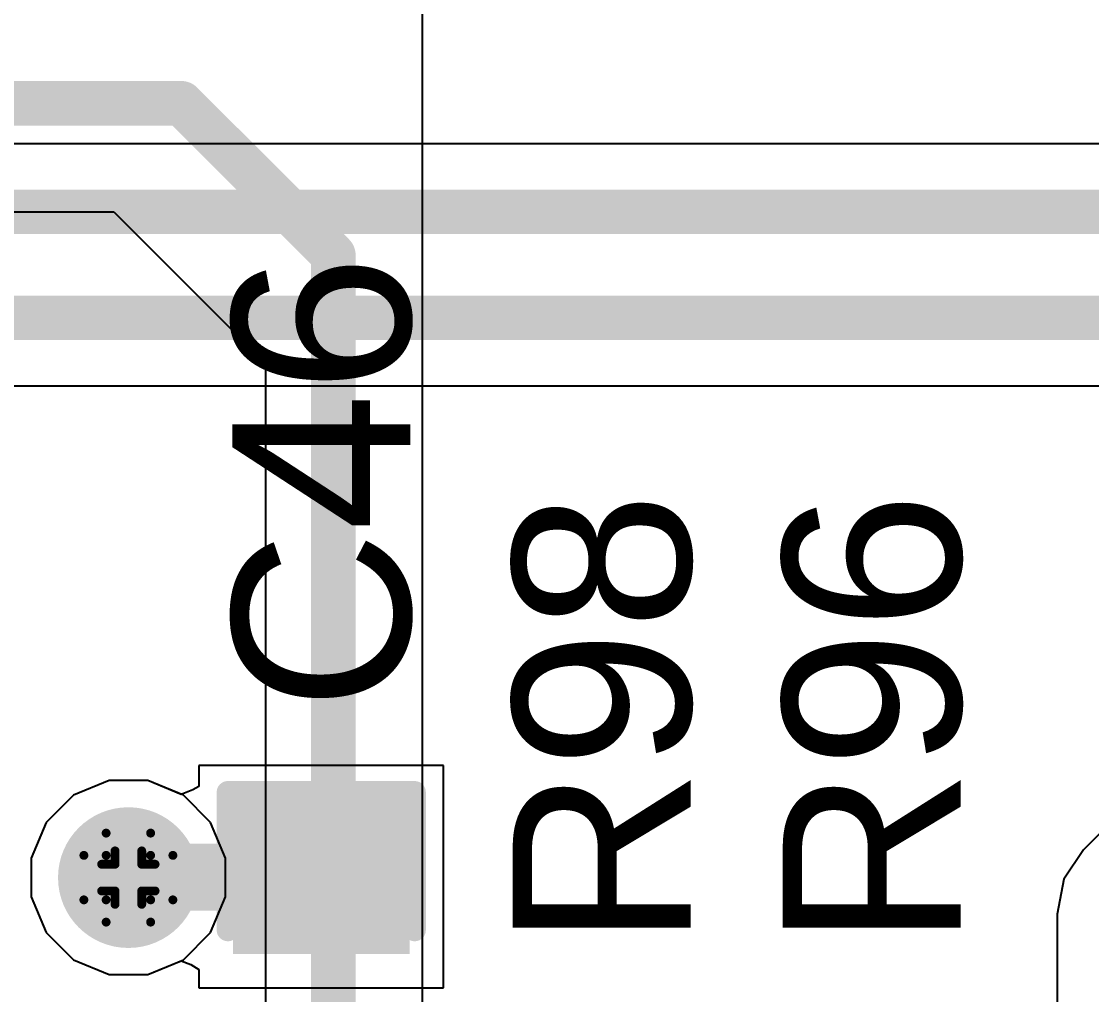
# Model space of a CAD drawing. Header units: inches. Extents: x -3 to 5259, y -3 to 5282.
# Drawn here: x 73.53 to 79.64, y 36.27 to 41.82 of the extents above; entities that cross this region are included whole.
import ezdxf

# ---------------------------------------------------------------- set-up
doc = ezdxf.new("R2010")
doc.units = ezdxf.units.IN
for name, color, linetype in [('Bottom Layer', 5, 'Continuous'), ('Bottom Solder', 6, 'Continuous'), ('Drill Drawing', 1, 'Continuous'), ('Layer 1', 16, 'Continuous'), ('Layer 2', 76, 'Continuous'), ('Top Layer', 1, 'Continuous'), ('Top Overlay', 2, 'Continuous'), ('Top Paste', 8, 'Continuous'), ('Top Solder', 216, 'Continuous'), ('Via Holes', 16, 'Continuous')]:
    doc.layers.add(name, color=color, linetype=linetype)
doc.styles.add('Arial', font='', dxfattribs={"height": 0.2})
doc.styles.get('Arial').set_extended_font_data('Arial')

# ---------------------------------------------------------------- blocks, each defined once
blk = doc.blocks.new('C___0603_238')
at = {"layer": 'Top Layer'}
for points in [[(-0.3809999999999999, 0.4445), (-0.3809999999999999, -0.4445), (-1.143, -0.4445), (-1.143, 0.4445)], [(1.143, 0.4445), (1.143, -0.4445), (0.3809999999999999, -0.4445), (0.3809999999999999, 0.4445)]]:
    blk.add_hatch(color=1, dxfattribs=at).paths.add_polyline_path(points)
at = {"layer": 'Top Paste'}
for points in [[(-0.3809999999999999, 0.4445), (-0.3809999999999999, -0.4445), (-1.143, -0.4445), (-1.143, 0.4445)], [(1.143, 0.4445), (1.143, -0.4445), (0.3809999999999999, -0.4445), (0.3809999999999999, 0.4445)]]:
    blk.add_hatch(color=8, dxfattribs=at).paths.add_polyline_path(points)
at = {"layer": 'Top Solder'}
for points in [[(-0.3210001199999999, 0.50449988), (-0.3210001199999999, -0.50449988), (-1.20299988, -0.50449988), (-1.20299988, 0.50449988)], [(1.20299988, 0.50449988), (1.20299988, -0.50449988), (0.3210001199999999, -0.50449988), (0.3210001199999999, 0.50449988)]]:
    blk.add_hatch(color=216, dxfattribs=at).paths.add_polyline_path(points)
at = {"layer": 'Top Overlay'}
for points in [[(-1.2446, 0.5334, 0.127, 0.127, 0), (-0.4571999999999999, 0.5334, 0.127, 0.127, 0)], [(-1.2446, 0.5334, 0.127, 0.127, 0), (-1.2446, -0.5334, 0.127, 0.127, 0)], [(0.4571999999999999, 0.5334, 0.127, 0.127, 0), (1.2446, 0.5334, 0.127, 0.127, 0)], [(1.2446, 0.5334, 0.127, 0.127, 0), (1.2446, -0.5334, 0.127, 0.127, 0)], [(-1.2446, -0.5334, 0.127, 0.127, 0), (-0.4571999999999999, -0.5334, 0.127, 0.127, 0)], [(0.4571999999999999, -0.5334, 0.127, 0.127, 0), (1.2446, -0.5334, 0.127, 0.127, 0)]]:
    blk.add_lwpolyline(points, format="xyseb", dxfattribs=at)
for points in [[(-1.27635, 0.5334, 0.0635, 0.0635, 1), (-1.21285, 0.5334, 0.0635, 0.0635, 1)], [(-1.27635, 0.5334, 0.0635, 0.0635, 1), (-1.21285, 0.5334, 0.0635, 0.0635, 1)], [(-0.4889499999999999, 0.5334, 0.0635, 0.0635, 1), (-0.42545, 0.5334, 0.0635, 0.0635, 1)], [(0.42545, 0.5334, 0.0635, 0.0635, 1), (0.4889499999999999, 0.5334, 0.0635, 0.0635, 1)], [(1.21285, 0.5334, 0.0635, 0.0635, 1), (1.27635, 0.5334, 0.0635, 0.0635, 1)], [(1.21285, 0.5334, 0.0635, 0.0635, 1), (1.27635, 0.5334, 0.0635, 0.0635, 1)], [(-1.27635, -0.5334, 0.0635, 0.0635, 1), (-1.21285, -0.5334, 0.0635, 0.0635, 1)], [(-1.27635, -0.5334, 0.0635, 0.0635, 1), (-1.21285, -0.5334, 0.0635, 0.0635, 1)], [(-0.4889499999999999, -0.5334, 0.0635, 0.0635, 1), (-0.42545, -0.5334, 0.0635, 0.0635, 1)], [(0.42545, -0.5334, 0.0635, 0.0635, 1), (0.4889499999999999, -0.5334, 0.0635, 0.0635, 1)], [(1.21285, -0.5334, 0.0635, 0.0635, 1), (1.27635, -0.5334, 0.0635, 0.0635, 1)], [(1.21285, -0.5334, 0.0635, 0.0635, 1), (1.27635, -0.5334, 0.0635, 0.0635, 1)]]:
    blk.add_lwpolyline(points, format="xyseb", close=True, dxfattribs=at)

msp = doc.modelspace()

# ---------------------------------------------------------------- hatches: boundary and pattern name
at = {"layer": 'Bottom Layer'}
h = msp.add_hatch(color=5, dxfattribs=at)
edge = h.paths.add_edge_path()
edge.add_arc((74.14074072, 36.93618978), 0.2999994, 0, 360)
at = {"layer": 'Bottom Solder'}
h = msp.add_hatch(color=6, dxfattribs=at)
edge = h.paths.add_edge_path()
edge.add_arc((74.14074072, 36.93618978), 0.4015993999999999, 0, 360)
at = {"layer": 'Layer 1'}
h = msp.add_hatch(color=16, dxfattribs=at)
edge = h.paths.add_edge_path()
edge.add_arc((74.14074072, 36.93618978), 0.2999994, 0, 360)
at = {"layer": 'Layer 2'}
h = msp.add_hatch(color=76, dxfattribs=at)
edge = h.paths.add_edge_path()
edge.add_arc((74.14074072, 36.93618978), 0.2999994, 0, 360)
at = {"layer": 'Top Layer'}
h = msp.add_hatch(color=1, dxfattribs=at)
edge = h.paths.add_edge_path()
edge.add_arc((74.14074072, 36.93618978), 0.2999994, 0, 360)
at = {"layer": 'Top Solder'}
h = msp.add_hatch(color=216, dxfattribs=at)
edge = h.paths.add_edge_path()
edge.add_arc((74.14074072, 36.93618978), 0.4015993999999999, 0, 360)
at = {"layer": 'Via Holes'}
h = msp.add_hatch(color=7, dxfattribs=at)
edge = h.paths.add_edge_path()
edge.add_arc((74.14074072, 36.93618978), 0.1499997, 0, 360)

# ---------------------------------------------------------------- linework, layer by layer
at = {"layer": 'Bottom Layer'}
for p, q in [((75.81899999999999, 29.46485344), (75.81899999999999, 73.05039237999999)), ((36.0377994, 40.7367994), (74.05731442, 40.7367994)), ((74.05731442, 40.7367994), (74.92253494, 39.8715738)), ((74.92253494, 39.8715738), (74.92253494, 30.24359458)), ((74.03054282, 37.49018918), (73.82692626, 37.40584848)), ((74.25093862, 37.49018918), (74.03054282, 37.49018918)), ((74.45455518, 37.40584848), (74.25093862, 37.49018918)), ((73.82692626, 37.40584848), (73.67108202, 37.25000424)), ((74.61039942, 37.25000424), (74.45455518, 37.40584848)), ((73.67108202, 37.25000424), (73.58674131999999, 37.04638768)), ((74.69474011999999, 37.04638768), (74.61039942, 37.25000424)), ((73.58674131999999, 37.04638768), (73.58674131999999, 36.82599188)), ((74.69474011999999, 36.82599188), (74.69474011999999, 37.04638768)), ((73.58674131999999, 36.82599188), (73.67108202, 36.62237532)), ((74.61039942, 36.62237532), (74.69474011999999, 36.82599188)), ((73.67108202, 36.62237532), (73.82692626, 36.46653108)), ((74.45455518, 36.46653108), (74.61039942, 36.62237532)), ((73.82692626, 36.46653108), (74.03054282, 36.38219038)), ((74.25093862, 36.38219038), (74.45455518, 36.46653108)), ((74.03054282, 36.38219038), (74.25093862, 36.38219038))]:
    msp.add_line(p, q, dxfattribs=at)
for points in [[(33.909, 41.35623682, 0.254, 0.254, 0), (74.44383638, 41.35623682, 0.254, 0.254, 0)], [(74.44383638, 41.35623682, 0.254, 0.254, 0), (75.31099999999999, 40.4890732, 0.254, 0.254, 0)], [(75.31099999999999, 25.8572, 0.254, 0.254, 0), (75.31099999999999, 40.4890732, 0.254, 0.254, 0)]]:
    msp.add_lwpolyline(points, format="xyseb", dxfattribs=at)
for points in [[(74.38033638, 41.35623682, 0.127, 0.127, 1), (74.50733638, 41.35623682, 0.127, 0.127, 1)], [(74.38033638, 41.35623682, 0.127, 0.127, 1), (74.50733638, 41.35623682, 0.127, 0.127, 1)], [(75.24749999999999, 40.4890732, 0.127, 0.127, 1), (75.3745, 40.4890732, 0.127, 0.127, 1)], [(75.24749999999999, 40.4890732, 0.127, 0.127, 1), (75.3745, 40.4890732, 0.127, 0.127, 1)]]:
    msp.add_lwpolyline(points, format="xyseb", close=True, dxfattribs=at)
at = {"layer": 'Drill Drawing'}
for points in [[(74.01374072, 37.06318978, 0.0508, 0.0508, 0), (74.01374072, 37.19018978, 0.0508, 0.0508, 0)], [(74.01374072, 37.19018978, 0.0508, 0.0508, 0), (74.26774071999999, 37.19018978, 0.0508, 0.0508, 0)], [(74.26774071999999, 37.06318978, 0.0508, 0.0508, 0), (74.26774071999999, 37.19018978, 0.0508, 0.0508, 0)], [(73.88674072, 36.80918978, 0.0508, 0.0508, 0), (73.88674072, 37.06318978, 0.0508, 0.0508, 0)], [(73.88674072, 37.06318978, 0.0508, 0.0508, 0), (74.01374072, 37.06318978, 0.0508, 0.0508, 0)], [(74.06454072, 37.01238978, 0.0508, 0.0508, 0), (74.06454072, 37.08858978, 0.0508, 0.0508, 0)], [(74.06454072, 37.08858978, 0.0508, 0.0508, 0), (74.21694072, 37.08858978, 0.0508, 0.0508, 0)], [(74.21694072, 37.01238978, 0.0508, 0.0508, 0), (74.21694072, 37.08858978, 0.0508, 0.0508, 0)], [(74.26774071999999, 37.06318978, 0.0508, 0.0508, 0), (74.39474072, 37.06318978, 0.0508, 0.0508, 0)], [(74.39474072, 36.80918978, 0.0508, 0.0508, 0), (74.39474072, 37.06318978, 0.0508, 0.0508, 0)], [(73.98834072, 36.85998978, 0.0508, 0.0508, 0), (73.98834072, 37.01238978, 0.0508, 0.0508, 0)], [(73.98834072, 37.01238978, 0.0508, 0.0508, 0), (74.06454072, 37.01238978, 0.0508, 0.0508, 0)], [(74.21694072, 37.01238978, 0.0508, 0.0508, 0), (74.29314072, 37.01238978, 0.0508, 0.0508, 0)], [(74.29314072, 36.85998978, 0.0508, 0.0508, 0), (74.29314072, 37.01238978, 0.0508, 0.0508, 0)], [(73.98834072, 36.85998978, 0.0508, 0.0508, 0), (74.06454072, 36.85998978, 0.0508, 0.0508, 0)], [(74.06454072, 36.78378978, 0.0508, 0.0508, 0), (74.06454072, 36.85998978, 0.0508, 0.0508, 0)], [(74.21694072, 36.85998978, 0.0508, 0.0508, 0), (74.29314072, 36.85998978, 0.0508, 0.0508, 0)], [(74.21694072, 36.78378978, 0.0508, 0.0508, 0), (74.21694072, 36.85998978, 0.0508, 0.0508, 0)], [(73.88674072, 36.80918978, 0.0508, 0.0508, 0), (74.01374072, 36.80918978, 0.0508, 0.0508, 0)], [(74.01374072, 36.68218977999999, 0.0508, 0.0508, 0), (74.01374072, 36.80918978, 0.0508, 0.0508, 0)], [(74.06454072, 36.78378978, 0.0508, 0.0508, 0), (74.21694072, 36.78378978, 0.0508, 0.0508, 0)], [(74.26774071999999, 36.80918978, 0.0508, 0.0508, 0), (74.39474072, 36.80918978, 0.0508, 0.0508, 0)], [(74.26774071999999, 36.68218977999999, 0.0508, 0.0508, 0), (74.26774071999999, 36.80918978, 0.0508, 0.0508, 0)], [(74.01374072, 36.68218977999999, 0.0508, 0.0508, 0), (74.26774071999999, 36.68218977999999, 0.0508, 0.0508, 0)]]:
    msp.add_lwpolyline(points, format="xyseb", dxfattribs=at)
for points in [[(74.00104071999999, 37.19018978, 0.0254, 0.0254, 1), (74.02644072, 37.19018978, 0.0254, 0.0254, 1)], [(74.00104071999999, 37.19018978, 0.0254, 0.0254, 1), (74.02644072, 37.19018978, 0.0254, 0.0254, 1)], [(74.25504072, 37.19018978, 0.0254, 0.0254, 1), (74.28044072, 37.19018978, 0.0254, 0.0254, 1)], [(74.25504072, 37.19018978, 0.0254, 0.0254, 1), (74.28044072, 37.19018978, 0.0254, 0.0254, 1)], [(73.87404072, 37.06318978, 0.0254, 0.0254, 1), (73.89944071999999, 37.06318978, 0.0254, 0.0254, 1)], [(73.87404072, 37.06318978, 0.0254, 0.0254, 1), (73.89944071999999, 37.06318978, 0.0254, 0.0254, 1)], [(74.00104071999999, 37.06318978, 0.0254, 0.0254, 1), (74.02644072, 37.06318978, 0.0254, 0.0254, 1)], [(74.00104071999999, 37.06318978, 0.0254, 0.0254, 1), (74.02644072, 37.06318978, 0.0254, 0.0254, 1)], [(74.05184072, 37.08858978, 0.0254, 0.0254, 1), (74.07724071999999, 37.08858978, 0.0254, 0.0254, 1)], [(74.05184072, 37.08858978, 0.0254, 0.0254, 1), (74.07724071999999, 37.08858978, 0.0254, 0.0254, 1)], [(74.20424071999999, 37.08858978, 0.0254, 0.0254, 1), (74.22964072, 37.08858978, 0.0254, 0.0254, 1)], [(74.20424071999999, 37.08858978, 0.0254, 0.0254, 1), (74.22964072, 37.08858978, 0.0254, 0.0254, 1)], [(74.25504072, 37.06318978, 0.0254, 0.0254, 1), (74.28044072, 37.06318978, 0.0254, 0.0254, 1)], [(74.25504072, 37.06318978, 0.0254, 0.0254, 1), (74.28044072, 37.06318978, 0.0254, 0.0254, 1)], [(74.38204071999999, 37.06318978, 0.0254, 0.0254, 1), (74.40744072, 37.06318978, 0.0254, 0.0254, 1)], [(74.38204071999999, 37.06318978, 0.0254, 0.0254, 1), (74.40744072, 37.06318978, 0.0254, 0.0254, 1)], [(73.97564072, 37.01238978, 0.0254, 0.0254, 1), (74.00104071999999, 37.01238978, 0.0254, 0.0254, 1)], [(73.97564072, 37.01238978, 0.0254, 0.0254, 1), (74.00104071999999, 37.01238978, 0.0254, 0.0254, 1)], [(74.05184072, 37.01238978, 0.0254, 0.0254, 1), (74.07724071999999, 37.01238978, 0.0254, 0.0254, 1)], [(74.05184072, 37.01238978, 0.0254, 0.0254, 1), (74.07724071999999, 37.01238978, 0.0254, 0.0254, 1)], [(74.20424071999999, 37.01238978, 0.0254, 0.0254, 1), (74.22964072, 37.01238978, 0.0254, 0.0254, 1)], [(74.20424071999999, 37.01238978, 0.0254, 0.0254, 1), (74.22964072, 37.01238978, 0.0254, 0.0254, 1)], [(74.28044072, 37.01238978, 0.0254, 0.0254, 1), (74.30584071999999, 37.01238978, 0.0254, 0.0254, 1)], [(74.28044072, 37.01238978, 0.0254, 0.0254, 1), (74.30584071999999, 37.01238978, 0.0254, 0.0254, 1)], [(73.97564072, 36.85998978, 0.0254, 0.0254, 1), (74.00104071999999, 36.85998978, 0.0254, 0.0254, 1)], [(73.97564072, 36.85998978, 0.0254, 0.0254, 1), (74.00104071999999, 36.85998978, 0.0254, 0.0254, 1)], [(74.05184072, 36.85998978, 0.0254, 0.0254, 1), (74.07724071999999, 36.85998978, 0.0254, 0.0254, 1)], [(74.05184072, 36.85998978, 0.0254, 0.0254, 1), (74.07724071999999, 36.85998978, 0.0254, 0.0254, 1)], [(74.20424071999999, 36.85998978, 0.0254, 0.0254, 1), (74.22964072, 36.85998978, 0.0254, 0.0254, 1)], [(74.20424071999999, 36.85998978, 0.0254, 0.0254, 1), (74.22964072, 36.85998978, 0.0254, 0.0254, 1)], [(74.28044072, 36.85998978, 0.0254, 0.0254, 1), (74.30584071999999, 36.85998978, 0.0254, 0.0254, 1)], [(74.28044072, 36.85998978, 0.0254, 0.0254, 1), (74.30584071999999, 36.85998978, 0.0254, 0.0254, 1)], [(73.87404072, 36.80918978, 0.0254, 0.0254, 1), (73.89944071999999, 36.80918978, 0.0254, 0.0254, 1)], [(73.87404072, 36.80918978, 0.0254, 0.0254, 1), (73.89944071999999, 36.80918978, 0.0254, 0.0254, 1)], [(74.00104071999999, 36.80918978, 0.0254, 0.0254, 1), (74.02644072, 36.80918978, 0.0254, 0.0254, 1)], [(74.00104071999999, 36.80918978, 0.0254, 0.0254, 1), (74.02644072, 36.80918978, 0.0254, 0.0254, 1)], [(74.05184072, 36.78378978, 0.0254, 0.0254, 1), (74.07724071999999, 36.78378978, 0.0254, 0.0254, 1)], [(74.05184072, 36.78378978, 0.0254, 0.0254, 1), (74.07724071999999, 36.78378978, 0.0254, 0.0254, 1)], [(74.20424071999999, 36.78378978, 0.0254, 0.0254, 1), (74.22964072, 36.78378978, 0.0254, 0.0254, 1)], [(74.20424071999999, 36.78378978, 0.0254, 0.0254, 1), (74.22964072, 36.78378978, 0.0254, 0.0254, 1)], [(74.25504072, 36.80918978, 0.0254, 0.0254, 1), (74.28044072, 36.80918978, 0.0254, 0.0254, 1)], [(74.25504072, 36.80918978, 0.0254, 0.0254, 1), (74.28044072, 36.80918978, 0.0254, 0.0254, 1)], [(74.38204071999999, 36.80918978, 0.0254, 0.0254, 1), (74.40744072, 36.80918978, 0.0254, 0.0254, 1)], [(74.38204071999999, 36.80918978, 0.0254, 0.0254, 1), (74.40744072, 36.80918978, 0.0254, 0.0254, 1)], [(74.00104071999999, 36.68218977999999, 0.0254, 0.0254, 1), (74.02644072, 36.68218977999999, 0.0254, 0.0254, 1)], [(74.00104071999999, 36.68218977999999, 0.0254, 0.0254, 1), (74.02644072, 36.68218977999999, 0.0254, 0.0254, 1)], [(74.25504072, 36.68218977999999, 0.0254, 0.0254, 1), (74.28044072, 36.68218977999999, 0.0254, 0.0254, 1)], [(74.25504072, 36.68218977999999, 0.0254, 0.0254, 1), (74.28044072, 36.68218977999999, 0.0254, 0.0254, 1)]]:
    msp.add_lwpolyline(points, format="xyseb", close=True, dxfattribs=at)
at = {"layer": 'Layer 2'}
for p, q in [((101.32383088, 41.12526446), (35.87880809999999, 41.12526446)), ((34.94977008, 39.74353494), (101.04930514, 39.74353494)), ((74.03054282, 37.49018918), (73.82692626, 37.40584848)), ((74.25093862, 37.49018918), (74.03054282, 37.49018918)), ((74.45455518, 37.40584848), (74.25093862, 37.49018918)), ((73.82692626, 37.40584848), (73.67108202, 37.25000424)), ((74.61039942, 37.25000424), (74.45455518, 37.40584848)), ((73.67108202, 37.25000424), (73.58674131999999, 37.04638768)), ((74.69474011999999, 37.04638768), (74.61039942, 37.25000424)), ((73.58674131999999, 37.04638768), (73.58674131999999, 36.82599188)), ((74.69474011999999, 36.82599188), (74.69474011999999, 37.04638768)), ((73.58674131999999, 36.82599188), (73.67108202, 36.62237532)), ((74.61039942, 36.62237532), (74.69474011999999, 36.82599188)), ((73.67108202, 36.62237532), (73.82692626, 36.46653108)), ((74.45455518, 36.46653108), (74.61039942, 36.62237532)), ((73.82692626, 36.46653108), (74.03054282, 36.38219038)), ((74.25093862, 36.38219038), (74.45455518, 36.46653108)), ((74.03054282, 36.38219038), (74.25093862, 36.38219038))]:
    msp.add_line(p, q, dxfattribs=at)
for points in [[(35.4838, 40.7367994, 0.254, 0.254, 0), (101.32383088, 40.7367994, 0.254, 0.254, 0)], [(34.544, 40.132, 0.254, 0.254, 0), (101.2102116, 40.132, 0.254, 0.254, 0)]]:
    msp.add_lwpolyline(points, format="xyseb", dxfattribs=at)
at = {"layer": 'Top Layer'}
for p, q in [((80.52030632, 38.0220093), (79.59294978, 37.09464259999999)), ((75.94035612, 37.57617072), (74.54335612, 37.57617072)), ((74.54335612, 37.57617072), (74.54335612, 37.45649099999999)), ((75.94035612, 36.30617072), (75.94035612, 37.57617072)), ((74.03054282, 37.49018918), (73.82692626, 37.40584848)), ((74.25093862, 37.49018918), (74.03054282, 37.49018918)), ((74.44175612, 37.41114946), (74.25093862, 37.49018918)), ((74.54335612, 37.45649099999999), (74.50809838, 37.43638436)), ((73.82692626, 37.40584848), (73.67108202, 37.25000424)), ((74.50809838, 37.43638436), (74.44175612, 37.41114946)), ((73.67108202, 37.25000424), (73.58674131999999, 37.04638768)), ((79.59294978, 37.09464259999999), (79.48067415999999, 36.9266089)), ((73.58674131999999, 37.04638768), (73.58674131999999, 36.82599188)), ((79.48067415999999, 36.9266089), (79.44124828, 36.72839746)), ((73.58674131999999, 36.82599188), (73.67108202, 36.62237532)), ((79.44124828, 36.72839746), (79.44124828, 33.92667586)), ((73.67108202, 36.62237532), (73.82692626, 36.46653108)), ((73.82692626, 36.46653108), (74.03054282, 36.38219038)), ((74.25093862, 36.38219038), (74.44175612, 36.4612301)), ((74.44175612, 36.4612301), (74.49733893999999, 36.44008714)), ((74.49733893999999, 36.44008714), (74.54335612, 36.41164676)), ((74.54335612, 36.41164676), (74.54335612, 36.30617072)), ((74.03054282, 36.38219038), (74.25093862, 36.38219038)), ((74.54335612, 36.30617072), (75.94035612, 36.30617072))]:
    msp.add_line(p, q, dxfattribs=at)
for points in [[(74.14074072, 36.93618978, 0.3809999999999999, 0.3809999999999999, 0), (74.14323246, 36.93868152, 0.3809999999999999, 0.3809999999999999, 0)], [(74.14323246, 36.93868152, 0.3809999999999999, 0.3809999999999999, 0), (75.23936692, 36.93868152, 0.3809999999999999, 0.3809999999999999, 0)], [(75.23936692, 36.93868152, 0.3809999999999999, 0.3809999999999999, 0), (75.24185612, 36.94117072, 0.3809999999999999, 0.3809999999999999, 0)], [(75.24185612, 36.91922258, 0.3809999999999999, 0.3809999999999999, 0), (75.24599378, 36.91922258, 0.3809999999999999, 0.3809999999999999, 0)]]:
    msp.add_lwpolyline(points, format="xyseb", dxfattribs=at)
for points in [[(74.04549071999999, 36.93618978, 0.1905, 0.1905, 1), (74.23599072, 36.93618978, 0.1905, 0.1905, 1)], [(74.04798246, 36.93868152, 0.1905, 0.1905, 1), (74.23848245999999, 36.93868152, 0.1905, 0.1905, 1)], [(74.04798246, 36.93868152, 0.1905, 0.1905, 1), (74.23848245999999, 36.93868152, 0.1905, 0.1905, 1)], [(75.14411692, 36.93868152, 0.1905, 0.1905, 1), (75.33461692, 36.93868152, 0.1905, 0.1905, 1)], [(75.14411692, 36.93868152, 0.1905, 0.1905, 1), (75.33461692, 36.93868152, 0.1905, 0.1905, 1)], [(75.14660612, 36.94117072, 0.1905, 0.1905, 1), (75.33710612, 36.94117072, 0.1905, 0.1905, 1)], [(75.14660612, 36.91922258, 0.1905, 0.1905, 1), (75.33710612, 36.91922258, 0.1905, 0.1905, 1)], [(75.15074378, 36.91922258, 0.1905, 0.1905, 1), (75.34124377999999, 36.91922258, 0.1905, 0.1905, 1)]]:
    msp.add_lwpolyline(points, format="xyseb", close=True, dxfattribs=at)

# ---------------------------------------------------------------- block references
at = {"rotation": 90}
msp.add_blockref('C___0603_238', (75.24185612, 36.17917072), dxfattribs=at)

# ---------------------------------------------------------------- texts
at = {"layer": 'Top Overlay', "style": 'Arial'}
for s, p in [('C46', (75.74985357999999, 37.88877106)), ('R98', (77.35039902, 36.53454466)), ('R96', (78.89172182, 36.5345472))]:
    msp.add_text(s, height=1.016, rotation=90, dxfattribs=at).set_placement(p)

doc.saveas('drawing.dxf')
